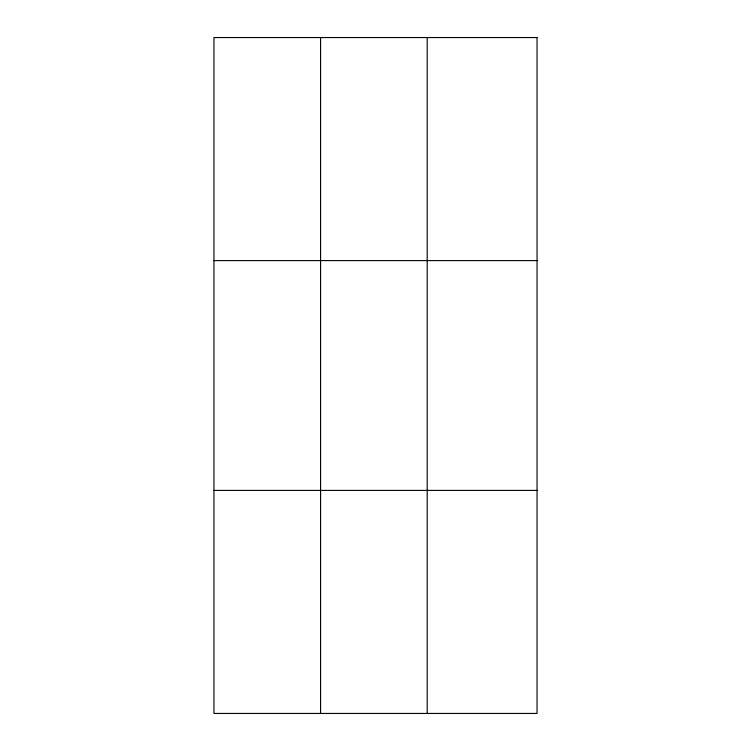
<?xml version="1.0" encoding="UTF-8"?>
<svg xmlns="http://www.w3.org/2000/svg" width="751" height="751" viewBox="0 0 751 751"><rect width="100%" height="100%" fill="white"/><g stroke="black" fill="none" stroke-linecap="round" stroke-linejoin="round"><path stroke-width="1.13" d="M320.574 37.55L320.574 713.45M427.197 37.55L427.197 713.45M213.951 260.597L537.049 260.597M213.951 490.403L537.049 490.403M537.049 37.55L537.049 713.45L213.951 713.45L213.951 37.55L537.049 37.55"/></g></svg>
